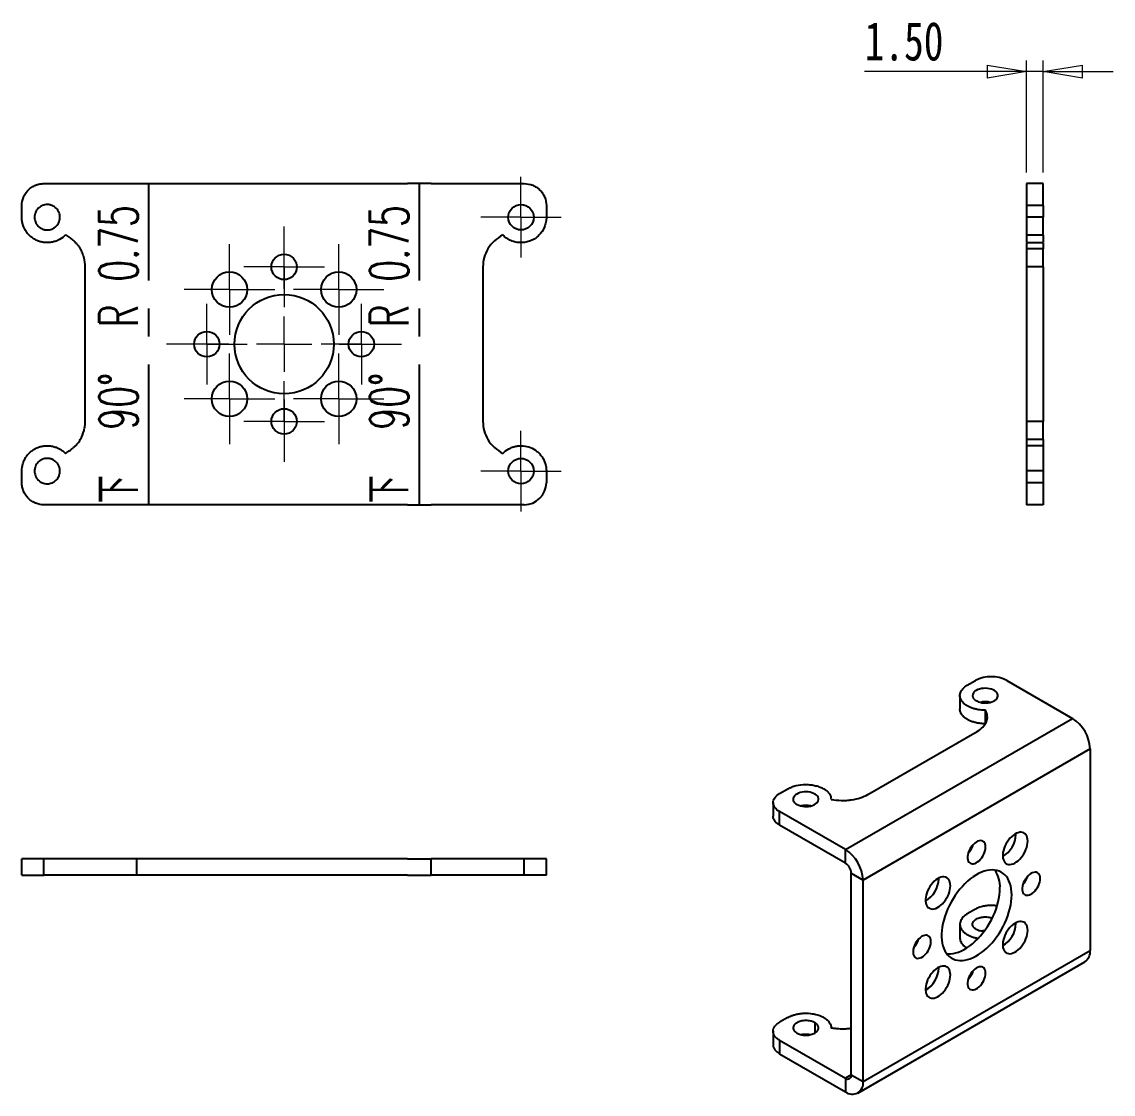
# Model space of a CAD drawing. Header units: millimetres. Extents: x 46.5 to 145.4, y 102.3 to 199.5.
import ezdxf

# ---------------------------------------------------------------- set-up
doc = ezdxf.new("R2010")
doc.units = ezdxf.units.MM
doc.linetypes.add('CENTERX2', pattern=[20.32, 12.7, -2.54, 2.54, -2.54])
doc.styles.add('SLDTEXTSTYLE0', font='TXT', dxfattribs={"width": 0.660714, "bigfont": 'bigfont'})
doc.styles.add('SLDTEXTSTYLE1', font='TXT', dxfattribs={"width": 0.75})
doc.dimstyles.new('SLDDIMSTYLE0', dxfattribs={"dimtxt": 3.5, "dimasz": 3.556, "dimexe": 0, "dimexo": 0.0625, "dimgap": 0.875, "dimtad": 1, "dimrnd": 1e-09, "dimzin": 4, "dimdsep": 46, "dimtxsty": 'SLDTEXTSTYLE1', "dimblk1": 'CLOSED', "dimblk2": 'CLOSED', "dimsah": 1, "dimcen": 0.09, "dimadec": 0, "dimazin": 1, "dimtfac": 1, "dimtmove": 0, "dimatfit": 0, "dimldrblk": 'CLOSED', "dimfxl": 0, "dimfrac": 2, "dimtolj": 1, "dimtzin": 12, "dimarcsym": 0})

# ---------------------------------------------------------------- blocks, each defined once
blk = doc.blocks.new('SW_CENTERMARKSYMBOL_0')
at = {"color": 0, "linetype": 'Continuous', "lineweight": 18}
for p, q in [((0, 5), (0, 7)), ((0, 0), (0, 2.5)), ((-5, 0), (-7, 0)), ((0, 0), (-2.5, 0)), ((0, 0), (0, -2.5)), ((0, 0), (2.5, 0)), ((5, 0), (7, 0)), ((0, -5), (0, -7))]:
    blk.add_line(p, q, dxfattribs=at)
blk = doc.blocks.new('SW_CENTERMARKSYMBOL_1')
at = {"color": 0, "linetype": 'Continuous', "lineweight": 18}
for p, q in [((0, 2.5), (0, 3.65)), ((0, 0), (0, 2.5)), ((-2.5, 0), (-3.65, 0)), ((0, 0), (-2.5, 0)), ((0, 0), (0, -2.5)), ((0, 0), (2.5, 0)), ((2.5, 0), (3.65, 0)), ((0, -2.5), (0, -3.65))]:
    blk.add_line(p, q, dxfattribs=at)
blk = doc.blocks.new('SW_CENTERMARKSYMBOL_2')
at = {"color": 0, "linetype": 'Continuous', "lineweight": 18}
for p, q in [((0, 2.5), (0, 3.65)), ((0, 0), (0, 2.5)), ((-2.5, 0), (-3.65, 0)), ((0, 0), (-2.5, 0)), ((0, 0), (0, -2.5)), ((0, 0), (2.5, 0)), ((2.5, 0), (3.65, 0)), ((0, -2.5), (0, -3.65))]:
    blk.add_line(p, q, dxfattribs=at)
blk = doc.blocks.new('SW_CENTERMARKSYMBOL_3')
at = {"color": 0, "linetype": 'Continuous', "lineweight": 18}
for p, q in [((0, 2.5), (0, 3.65)), ((0, 0), (0, 2.5)), ((-2.5, 0), (-3.65, 0)), ((0, 0), (-2.5, 0)), ((0, 0), (0, -2.5)), ((0, 0), (2.5, 0)), ((2.5, 0), (3.65, 0)), ((0, -2.5), (0, -3.65))]:
    blk.add_line(p, q, dxfattribs=at)
blk = doc.blocks.new('SW_CENTERMARKSYMBOL_4')
at = {"color": 0, "linetype": 'Continuous', "lineweight": 18}
for p, q in [((0, 2.5), (0, 3.65)), ((0, 0), (0, 2.5)), ((-2.5, 0), (-3.65, 0)), ((0, 0), (-2.5, 0)), ((0, 0), (0, -2.5)), ((0, 0), (2.5, 0)), ((2.5, 0), (3.65, 0)), ((0, -2.5), (0, -3.65))]:
    blk.add_line(p, q, dxfattribs=at)
blk = doc.blocks.new('SW_CENTERMARKSYMBOL_5')
at = {"color": 0, "linetype": 'Continuous', "lineweight": 18}
for p, q in [((0, 2.5), (0, 4.1)), ((0, 0), (0, 2.5)), ((-2.5, 0), (-4.1, 0)), ((0, 0), (-2.5, 0)), ((0, 0), (0, -2.5)), ((0, 0), (2.5, 0)), ((2.5, 0), (4.1, 0)), ((0, -2.5), (0, -4.1))]:
    blk.add_line(p, q, dxfattribs=at)
blk = doc.blocks.new('SW_CENTERMARKSYMBOL_6')
at = {"color": 0, "linetype": 'Continuous', "lineweight": 18}
for p, q in [((0, 2.5), (0, 4.1)), ((0, 0), (0, 2.5)), ((-2.5, 0), (-4.1, 0)), ((0, 0), (-2.5, 0)), ((0, 0), (0, -2.5)), ((0, 0), (2.5, 0)), ((2.5, 0), (4.1, 0)), ((0, -2.5), (0, -4.1))]:
    blk.add_line(p, q, dxfattribs=at)
blk = doc.blocks.new('SW_CENTERMARKSYMBOL_7')
at = {"color": 0, "linetype": 'Continuous', "lineweight": 18}
for p, q in [((0, 2.5), (0, 4.1)), ((0, 0), (0, 2.5)), ((-2.5, 0), (-4.1, 0)), ((0, 0), (-2.5, 0)), ((0, 0), (0, -2.5)), ((0, 0), (2.5, 0)), ((2.5, 0), (4.1, 0)), ((0, -2.5), (0, -4.1))]:
    blk.add_line(p, q, dxfattribs=at)
blk = doc.blocks.new('SW_CENTERMARKSYMBOL_8')
at = {"color": 0, "linetype": 'Continuous', "lineweight": 18}
for p, q in [((0, 2.5), (0, 4.1)), ((0, 0), (0, 2.5)), ((-2.5, 0), (-4.1, 0)), ((0, 0), (-2.5, 0)), ((0, 0), (0, -2.5)), ((0, 0), (2.5, 0)), ((2.5, 0), (4.1, 0)), ((0, -2.5), (0, -4.1))]:
    blk.add_line(p, q, dxfattribs=at)
blk = doc.blocks.new('SW_CENTERMARKSYMBOL_9')
at = {"color": 0, "linetype": 'Continuous', "lineweight": 18}
for p, q in [((0, 2.5), (0, 3.65)), ((0, 0), (0, 2.5)), ((-2.5, 0), (-3.65, 0)), ((0, 0), (-2.5, 0)), ((0, 0), (0, -2.5)), ((0, 0), (2.5, 0)), ((2.5, 0), (3.65, 0)), ((0, -2.5), (0, -3.65))]:
    blk.add_line(p, q, dxfattribs=at)
blk = doc.blocks.new('SW_CENTERMARKSYMBOL_10')
at = {"color": 0, "linetype": 'Continuous', "lineweight": 18}
for p, q in [((0, 2.5), (0, 3.65)), ((0, 0), (0, 2.5)), ((-2.5, 0), (-3.65, 0)), ((0, 0), (-2.5, 0)), ((0, 0), (0, -2.5)), ((0, 0), (2.5, 0)), ((2.5, 0), (3.65, 0)), ((0, -2.5), (0, -3.65))]:
    blk.add_line(p, q, dxfattribs=at)
blk = doc.blocks.new('_Closed')
at = {"color": 0, "linetype": 'ByBlock', "lineweight": -2}
for p, q in [((-1, 0.166667), (0, 0)), ((-1, 0.166667), (-1, -0.166667)), ((0, 0), (-1, -0.166667)), ((0, 0), (-1, 0))]:
    blk.add_line(p, q, dxfattribs=at)
blk = doc.blocks.new('_D')
at = {"color": 7, "linetype": 'Continuous', "lineweight": 18}
for p, q in [((137.533, 185.802), (137.533, 195.948)), ((139.033, 185.802), (139.033, 195.948)), ((137.533, 194.948), (122.861, 194.948)), ((139.033, 194.948), (137.533, 194.948)), ((139.033, 194.948), (145.383, 194.948))]:
    blk.add_line(p, q, dxfattribs=at)
at = {"color": 7, "linetype": 'Continuous', "lineweight": 18, "xscale": 3.556, "yscale": 3.556}
blk.add_blockref('_Closed', (137.533, 194.948, 18.678), dxfattribs=at)
at = {"color": 7, "linetype": 'Continuous', "lineweight": 18, "xscale": 3.556, "yscale": 3.556, "rotation": 180.0000000000009}
blk.add_blockref('_Closed', (139.033, 194.948, 18.678), dxfattribs=at)
at = {"color": 7, "linetype": 'Continuous', "lineweight": 18, "insert": (122.861, 199.46), "char_height": 3.5, "attachment_point": 1, "style": 'SLDTEXTSTYLE1'}
blk.add_mtext('1.50', dxfattribs=at)

msp = doc.modelspace()

# ---------------------------------------------------------------- linework, layer by layer
at = {"color": 7, "linetype": 'Continuous', "lineweight": 25}
for p, q in [((48.484, 184.802), (56.919, 184.802)), ((56.919, 184.802), (81.439, 184.802)), ((83.583, 184.802), (81.439, 184.802)), ((83.583, 184.802), (92.019, 184.802)), ((139.033, 184.802), (137.533, 184.802)), ((46.484, 181.749), (46.484, 182.802)), ((94.019, 182.802), (94.019, 181.749)), ((139.033, 182.802), (137.533, 182.802)), ((137.533, 182.802), (137.533, 181.749)), ((139.033, 182.802), (139.033, 181.749)), ((139.033, 181.749), (137.533, 181.749)), ((139.033, 180.123), (137.533, 180.123)), ((137.533, 179.449), (139.033, 179.449)), ((139.033, 178.889), (137.533, 178.889)), ((52.234, 163.249), (52.234, 177.249)), ((88.269, 177.249), (88.269, 163.249)), ((139.033, 177.249), (137.533, 177.249)), ((137.533, 177.249), (137.533, 163.249)), ((139.033, 177.249), (139.033, 163.249)), ((139.033, 163.249), (137.533, 163.249)), ((139.033, 161.609), (137.533, 161.609)), ((139.033, 161.049), (137.533, 161.049)), ((46.484, 157.696), (46.484, 158.757)), ((94.019, 158.757), (94.019, 157.696)), ((139.033, 158.757), (137.533, 158.757)), ((137.533, 158.757), (137.533, 157.696)), ((139.033, 158.757), (139.033, 157.696)), ((139.033, 157.696), (137.533, 157.696)), ((56.919, 155.696), (48.484, 155.696)), ((81.439, 155.696), (56.919, 155.696)), ((81.439, 155.696), (83.583, 155.696)), ((92.019, 155.696), (83.583, 155.696)), ((139.033, 155.696), (137.533, 155.696)), ((139.033, 155.696), (137.533, 155.696)), ((137.533, 155.696), (137.533, 155.696)), ((137.533, 155.696), (137.533, 155.696)), ((137.533, 155.696), (137.533, 155.696)), ((139.033, 155.696), (139.033, 155.696)), ((139.033, 155.696), (139.033, 155.696)), ((132.161, 139.339), (132.911, 139.772)), ((135.739, 139.772), (141.704, 136.328)), ((131.493, 138.403), (131.493, 137.178)), ((133.826, 135.9), (133.826, 137.075)), ((121.123, 124.447), (141.704, 136.328)), ((123.151, 129.443), (133.051, 135.158)), ((143.295, 133.573), (122.714, 121.691)), ((143.295, 133.573), (143.295, 115.302)), ((115.158, 129.523), (115.903, 129.953)), ((114.573, 128.707), (114.573, 127.482)), ((119.826, 129.015), (119.829, 128.995)), ((121.123, 124.447), (115.158, 127.891)), ((115.158, 126.666), (115.158, 127.891)), ((121.123, 123.222), (115.158, 126.666)), ((136.575, 125.824), (136.573, 125.902)), ((121.123, 123.222), (121.123, 124.447)), ((46.484, 122.117), (46.484, 123.617)), ((46.484, 122.117), (46.484, 123.617)), ((46.484, 123.617), (46.484, 123.617)), ((48.484, 122.117), (48.484, 123.617)), ((56.919, 123.617), (48.484, 123.617)), ((56.919, 122.117), (56.919, 123.617)), ((81.439, 123.617), (56.919, 123.617)), ((81.439, 123.617), (83.583, 123.617)), ((83.583, 122.117), (83.583, 123.617)), ((92.019, 123.617), (83.583, 123.617)), ((92.019, 122.117), (92.019, 123.617)), ((94.019, 123.617), (92.019, 123.617)), ((94.019, 122.117), (94.019, 123.617)), ((56.919, 122.117), (48.484, 122.117)), ((81.439, 122.117), (56.919, 122.117)), ((81.439, 122.117), (83.583, 122.117)), ((92.019, 122.117), (83.583, 122.117)), ((121.654, 122.304), (122.714, 121.691)), ((121.654, 104.033), (121.654, 122.304)), ((122.714, 103.42), (122.714, 121.691)), ((129.575, 121.783), (129.573, 121.861)), ((132.911, 119.051), (132.161, 118.618)), ((136.575, 117.741), (136.573, 117.819)), ((131.493, 117.682), (131.493, 116.457)), ((122.714, 103.42), (143.295, 115.302)), ((122.248, 102.39), (142.829, 114.271)), ((129.575, 113.7), (129.573, 113.778)), ((128.714, 111.934), (128.374, 111.737)), ((115.903, 109.232), (115.159, 108.803)), ((114.573, 107.987), (114.573, 106.762)), ((118.343, 108.763), (118.343, 107.824)), ((119.829, 108.274), (119.829, 108.294)), ((115.159, 107.17), (121.123, 103.726)), ((115.159, 107.17), (115.159, 105.945)), ((115.159, 105.945), (121.123, 102.502)), ((121.654, 104.033), (121.123, 103.726)), ((121.654, 104.033), (122.714, 103.42)), ((121.123, 103.726), (121.123, 102.502))]:
    msp.add_line(p, q, dxfattribs=at)
at = {"color": 7, "linetype": 'CENTERX2'}
for p, q in [((57.991, 155.696), (57.991, 184.802)), ((82.511, 155.696), (82.511, 184.802))]:
    msp.add_line(p, q, dxfattribs=at)
at = {"color": 7, "linetype": 'Continuous', "lineweight": 25, "flags": 128}
for points in [[(137.533, 157.696), (137.533, 157.411), (137.533, 157.132), (137.533, 156.865), (137.533, 156.615), (137.533, 156.386), (137.533, 156.184), (137.533, 156.013), (137.533, 155.877), (137.533, 155.777), (137.533, 155.716), (137.533, 155.696)], [(139.033, 157.696), (139.033, 157.411), (139.033, 157.132), (139.033, 156.865), (139.033, 156.615), (139.033, 156.386), (139.033, 156.184), (139.033, 156.013), (139.033, 155.877), (139.033, 155.777), (139.033, 155.716), (139.033, 155.696)], [(132.98, 138.872), (132.86, 138.791), (132.764, 138.7), (132.695, 138.6), (132.654, 138.496), (132.643, 138.39), (132.662, 138.283), (132.71, 138.18), (132.786, 138.083), (132.888, 137.993), (133.013, 137.915), (133.159, 137.849), (133.321, 137.798), (133.495, 137.762), (133.677, 137.742), (133.862, 137.74), (134.046, 137.755), (134.222, 137.787), (134.388, 137.835), (134.538, 137.897), (134.669, 137.973), (134.777, 138.059), (134.86, 138.155), (134.915, 138.257), (134.941, 138.363), (134.937, 138.47), (134.904, 138.575), (134.842, 138.675), (134.752, 138.769), (134.638, 138.853), (134.502, 138.926), (134.348, 138.984), (134.179, 139.028), (134, 139.056), (133.816, 139.067), (133.631, 139.06), (133.451, 139.037), (133.279, 138.997), (133.121, 138.942), (132.98, 138.872)], [(116.716, 129.484), (116.596, 129.402), (116.501, 129.311), (116.432, 129.212), (116.391, 129.108), (116.38, 129.001), (116.398, 128.895), (116.446, 128.791), (116.522, 128.694), (116.624, 128.605), (116.75, 128.526), (116.895, 128.46), (117.057, 128.409), (117.232, 128.373), (117.414, 128.354), (117.599, 128.352), (117.782, 128.367), (117.959, 128.398), (118.124, 128.446), (118.275, 128.509), (118.405, 128.584), (118.514, 128.671), (118.596, 128.766), (118.651, 128.868), (118.677, 128.974), (118.674, 129.081), (118.64, 129.186), (118.578, 129.287), (118.489, 129.38), (118.375, 129.464), (118.239, 129.537), (118.084, 129.596), (117.916, 129.64), (117.737, 129.667), (117.553, 129.678), (117.368, 129.672), (117.187, 129.648), (117.016, 129.608), (116.857, 129.553), (116.716, 129.484)], [(137.636, 125.212), (137.626, 125.38), (137.596, 125.534), (137.546, 125.67), (137.478, 125.786), (137.393, 125.881), (137.291, 125.952), (137.176, 125.998), (137.048, 126.018), (136.911, 126.013), (136.767, 125.981), (136.618, 125.924), (136.467, 125.843), (136.317, 125.738), (136.17, 125.613), (136.029, 125.469), (135.896, 125.308), (135.774, 125.135), (135.666, 124.951), (135.572, 124.76), (135.495, 124.565), (135.436, 124.37), (135.396, 124.179), (135.376, 123.994), (135.376, 123.82), (135.396, 123.658), (135.436, 123.513), (135.495, 123.386), (135.572, 123.281), (135.666, 123.198), (135.774, 123.139), (135.896, 123.106), (136.029, 123.099), (136.17, 123.117), (136.317, 123.162), (136.467, 123.231), (136.618, 123.324), (136.767, 123.439), (136.911, 123.574), (137.048, 123.727), (137.176, 123.894), (137.291, 124.074), (137.393, 124.262), (137.478, 124.455), (137.546, 124.65), (137.596, 124.843), (137.626, 125.032), (137.636, 125.212)], [(133.818, 124.682), (133.807, 124.826), (133.776, 124.955), (133.725, 125.064), (133.655, 125.152), (133.568, 125.215), (133.467, 125.252), (133.353, 125.262), (133.231, 125.245), (133.103, 125.201), (132.972, 125.132), (132.842, 125.038), (132.716, 124.924), (132.598, 124.791), (132.49, 124.643), (132.396, 124.484), (132.317, 124.317), (132.257, 124.148), (132.215, 123.981), (132.194, 123.82), (132.194, 123.669), (132.215, 123.532), (132.257, 123.412), (132.317, 123.314), (132.396, 123.238), (132.49, 123.188), (132.598, 123.164), (132.716, 123.168), (132.842, 123.198), (132.972, 123.255), (133.103, 123.337), (133.231, 123.441), (133.353, 123.565), (133.467, 123.706), (133.568, 123.86), (133.655, 124.023), (133.725, 124.192), (133.776, 124.36), (133.807, 124.525), (133.818, 124.682)], [(94.019, 122.117), (93.999, 122.117), (93.938, 122.117), (93.838, 122.117), (93.702, 122.117), (93.531, 122.117), (93.329, 122.117), (93.1, 122.117), (92.85, 122.117), (92.583, 122.117), (92.304, 122.117), (92.019, 122.117)], [(130.636, 121.171), (130.626, 121.339), (130.596, 121.493), (130.546, 121.629), (130.478, 121.745), (130.393, 121.84), (130.291, 121.911), (130.176, 121.957), (130.048, 121.977), (129.911, 121.972), (129.767, 121.94), (129.618, 121.883), (129.467, 121.802), (129.317, 121.697), (129.17, 121.572), (129.029, 121.428), (128.896, 121.267), (128.774, 121.094), (128.666, 120.91), (128.572, 120.719), (128.495, 120.524), (128.436, 120.329), (128.396, 120.138), (128.376, 119.953), (128.376, 119.779), (128.396, 119.617), (128.436, 119.472), (128.495, 119.345), (128.572, 119.24), (128.666, 119.157), (128.774, 119.098), (128.896, 119.065), (129.029, 119.058), (129.17, 119.076), (129.317, 119.121), (129.467, 119.19), (129.618, 119.283), (129.767, 119.398), (129.911, 119.533), (130.048, 119.686), (130.176, 119.853), (130.291, 120.033), (130.393, 120.221), (130.478, 120.414), (130.546, 120.609), (130.596, 120.802), (130.626, 120.991), (130.636, 121.171)], [(136.187, 120.333), (136.177, 120.62), (136.147, 120.892), (136.097, 121.15), (136.027, 121.391), (135.938, 121.613), (135.831, 121.816), (135.706, 121.998), (135.564, 122.157), (135.406, 122.294), (135.232, 122.406), (135.045, 122.494), (134.844, 122.557), (134.632, 122.593), (134.41, 122.604), (134.178, 122.589), (133.94, 122.548), (133.695, 122.482), (133.446, 122.39), (133.194, 122.274), (132.942, 122.134), (132.689, 121.97), (132.438, 121.785), (132.191, 121.579), (131.95, 121.354), (131.714, 121.11), (131.487, 120.85), (131.27, 120.575), (131.064, 120.287), (130.869, 119.988), (130.689, 119.679), (130.523, 119.363), (130.372, 119.041), (130.239, 118.716), (130.122, 118.389), (130.024, 118.063), (129.945, 117.74), (129.885, 117.422), (129.845, 117.11), (129.825, 116.807), (129.825, 116.515), (129.845, 116.235), (129.885, 115.97), (129.945, 115.721), (130.024, 115.489), (130.122, 115.276), (130.239, 115.084), (130.372, 114.913), (130.523, 114.764), (130.689, 114.64), (130.869, 114.54), (131.064, 114.464), (131.27, 114.415), (131.487, 114.391), (131.714, 114.393), (131.95, 114.421), (132.191, 114.475), (132.438, 114.554), (132.689, 114.658), (132.942, 114.786), (133.194, 114.938), (133.446, 115.112), (133.695, 115.308), (133.94, 115.524), (134.178, 115.759), (134.41, 116.011), (134.632, 116.278), (134.844, 116.56), (135.045, 116.854), (135.232, 117.158), (135.406, 117.471), (135.564, 117.791), (135.706, 118.114), (135.831, 118.441), (135.938, 118.767), (136.027, 119.092), (136.097, 119.413), (136.147, 119.728), (136.177, 120.036), (136.187, 120.333)], [(138.768, 121.823), (138.757, 121.968), (138.726, 122.097), (138.675, 122.206), (138.605, 122.293), (138.518, 122.356), (138.416, 122.393), (138.303, 122.404), (138.181, 122.386), (138.053, 122.343), (137.922, 122.273), (137.792, 122.18), (137.666, 122.065), (137.548, 121.932), (137.44, 121.784), (137.346, 121.625), (137.267, 121.459), (137.206, 121.29), (137.165, 121.123), (137.144, 120.962), (137.144, 120.81), (137.165, 120.673), (137.206, 120.554), (137.267, 120.455), (137.346, 120.38), (137.44, 120.33), (137.548, 120.306), (137.666, 120.309), (137.792, 120.34), (137.922, 120.397), (138.053, 120.478), (138.181, 120.583), (138.303, 120.707), (138.416, 120.848), (138.518, 121.002), (138.605, 121.165), (138.675, 121.333), (138.726, 121.502), (138.757, 121.667), (138.768, 121.823)], [(130.288, 115.015), (130.427, 115.003), (130.654, 115.005), (130.889, 115.033), (131.131, 115.087), (131.378, 115.166), (131.628, 115.27), (131.881, 115.399), (132.134, 115.55), (132.386, 115.725), (132.635, 115.92), (132.879, 116.136), (133.118, 116.371), (133.349, 116.623), (133.571, 116.891), (133.784, 117.172), (133.984, 117.466), (134.172, 117.771), (134.345, 118.084), (134.503, 118.403), (134.646, 118.727), (134.771, 119.053), (134.878, 119.379), (134.966, 119.704), (135.036, 120.025), (135.086, 120.34), (135.116, 120.648), (135.126, 120.946)], [(137.636, 117.128), (137.626, 117.297), (137.596, 117.45), (137.546, 117.587), (137.478, 117.703), (137.393, 117.798), (137.291, 117.868), (137.176, 117.915), (137.048, 117.935), (136.911, 117.929), (136.767, 117.898), (136.618, 117.841), (136.467, 117.759), (136.317, 117.655), (136.17, 117.53), (136.029, 117.385), (135.896, 117.225), (135.774, 117.051), (135.666, 116.867), (135.572, 116.676), (135.495, 116.482), (135.436, 116.287), (135.396, 116.096), (135.376, 115.911), (135.376, 115.736), (135.396, 115.575), (135.436, 115.43), (135.495, 115.303), (135.572, 115.197), (135.666, 115.115), (135.774, 115.056), (135.896, 115.023), (136.029, 115.015), (136.17, 115.034), (136.317, 115.078), (136.467, 115.148), (136.618, 115.241), (136.767, 115.356), (136.911, 115.491), (137.048, 115.643), (137.176, 115.811), (137.291, 115.99), (137.393, 116.178), (137.478, 116.371), (137.546, 116.567), (137.596, 116.76), (137.626, 116.948), (137.636, 117.128)], [(128.868, 116.108), (128.858, 116.253), (128.826, 116.382), (128.775, 116.491), (128.705, 116.578), (128.618, 116.641), (128.517, 116.679), (128.404, 116.689), (128.281, 116.672), (128.153, 116.628), (128.022, 116.558), (127.892, 116.465), (127.767, 116.351), (127.648, 116.218), (127.541, 116.07), (127.446, 115.91), (127.368, 115.744), (127.307, 115.575), (127.265, 115.408), (127.244, 115.247), (127.244, 115.096), (127.265, 114.959), (127.307, 114.839), (127.368, 114.74), (127.446, 114.665), (127.541, 114.615), (127.648, 114.591), (127.767, 114.595), (127.892, 114.625), (128.022, 114.682), (128.153, 114.763), (128.281, 114.868), (128.404, 114.992), (128.517, 115.133), (128.618, 115.287), (128.705, 115.45), (128.775, 115.618), (128.826, 115.787), (128.858, 115.952), (128.868, 116.108)], [(130.636, 113.087), (130.626, 113.256), (130.596, 113.409), (130.546, 113.546), (130.478, 113.662), (130.393, 113.757), (130.291, 113.827), (130.176, 113.874), (130.048, 113.894), (129.911, 113.888), (129.767, 113.857), (129.618, 113.8), (129.467, 113.718), (129.317, 113.614), (129.17, 113.489), (129.029, 113.344), (128.896, 113.184), (128.774, 113.01), (128.666, 112.826), (128.572, 112.635), (128.495, 112.441), (128.436, 112.246), (128.396, 112.054), (128.376, 111.87), (128.376, 111.695), (128.396, 111.534), (128.436, 111.389), (128.495, 111.262), (128.572, 111.156), (128.666, 111.074), (128.774, 111.015), (128.896, 110.982), (129.029, 110.974), (129.17, 110.993), (129.317, 111.037), (129.467, 111.107), (129.618, 111.2), (129.767, 111.315), (129.911, 111.45), (130.048, 111.602), (130.176, 111.77), (130.291, 111.949), (130.393, 112.137), (130.478, 112.33), (130.546, 112.526), (130.596, 112.719), (130.626, 112.907), (130.636, 113.087)], [(133.818, 113.25), (133.807, 113.395), (133.776, 113.523), (133.725, 113.633), (133.655, 113.72), (133.568, 113.783), (133.467, 113.82), (133.353, 113.83), (133.231, 113.813), (133.103, 113.769), (132.972, 113.7), (132.842, 113.607), (132.716, 113.492), (132.598, 113.359), (132.49, 113.211), (132.396, 113.052), (132.317, 112.886), (132.257, 112.717), (132.215, 112.55), (132.194, 112.388), (132.194, 112.237), (132.215, 112.1), (132.257, 111.981), (132.317, 111.882), (132.396, 111.807), (132.49, 111.756), (132.598, 111.733), (132.716, 111.736), (132.842, 111.767), (132.972, 111.824), (133.103, 111.905), (133.231, 112.009), (133.353, 112.134), (133.467, 112.275), (133.568, 112.429), (133.655, 112.592), (133.725, 112.76), (133.776, 112.929), (133.807, 113.093), (133.818, 113.25)]]:
    msp.add_lwpolyline(points, dxfattribs=at)
at = {"color": 7, "linetype": 'Continuous', "lineweight": 25}
for centre, radius in [((91.719, 181.749), 1.15), ((70.251, 177.249), 1.15), ((65.302, 175.199), 1.6), ((75.201, 175.199), 1.6), ((70.251, 170.249), 4.5), ((63.251, 170.249), 1.15), ((77.251, 170.249), 1.15), ((65.302, 165.299), 1.6), ((75.201, 165.299), 1.6), ((70.251, 163.249), 1.15), ((91.719, 158.749), 1.15)]:
    msp.add_circle(centre, radius, dxfattribs=at)
for centre, radius, start, end in [((92.019, 157.696), 2, 270.00002, 0.00001), ((134.325, 137.052), 3.065, 62.5245, 117.47561), ((133.793, 135.924), 1.918, 76.61728, 103.38276), ((139.851, 133.421), 3.448, 2.52003, 57.48005), ((117.529, 126.536), 1.918, 76.61728, 103.38276), ((134.159, 125.917), 2.418, 300.19876, 357.79322), ((130.859, 125.451), 1.918, 316.59774, 343.40764), ((119.27, 121.54), 3.448, 2.52015, 57.47985), ((120.502, 122.251), 1.153, 2.60518, 57.39448), ((127.159, 121.876), 2.418, 300.19876, 357.79322), ((132.484, 121.086), 2.646, 356.95591, 34.63781), ((135.809, 122.593), 1.918, 316.59774, 343.40764), ((134.159, 117.834), 2.418, 300.19876, 357.79322), ((125.909, 116.878), 1.918, 316.59774, 343.40764), ((142.149, 115.2), 1.151, 306.24035, 5.07183), ((127.159, 113.793), 2.418, 300.19876, 357.79322), ((130.859, 114.02), 1.918, 316.59774, 343.40764), ((121.33, 103.98), 0.328, 230.79667, 9.21412), ((121.741, 103.269), 0.985, 231.14722, 8.86363)]:
    msp.add_arc(centre, radius, start, end, dxfattribs=at)
for points, knots in [([(46.484, 182.802), (46.484, 183.057), (46.53, 183.302), (46.63, 183.553), (46.637, 183.57), (46.651, 183.602), (46.657, 183.618), (46.679, 183.664), (46.694, 183.695), (46.741, 183.786), (46.775, 183.844), (46.886, 184.014), (46.972, 184.119), (47.167, 184.313), (47.273, 184.4), (47.499, 184.548), (47.619, 184.611), (47.763, 184.668), (47.777, 184.673), (47.807, 184.684), (47.822, 184.689), (47.867, 184.705), (47.897, 184.714), (47.987, 184.74), (48.048, 184.755), (48.232, 184.79), (48.357, 184.802), (48.484, 184.802)], [0, 0, 0, 0, 0.25, 0.25, 0.265625, 0.265625, 0.28125, 0.28125, 0.3125, 0.3125, 0.375, 0.375, 0.5, 0.5, 0.625, 0.625, 0.75, 0.75, 0.765625, 0.765625, 0.78125, 0.78125, 0.8125, 0.8125, 0.875, 0.875, 1, 1, 1, 1]), ([(92.019, 184.802), (92.283, 184.802), (92.538, 184.751), (92.904, 184.6), (93.019, 184.539), (93.236, 184.395), (93.339, 184.31), (93.524, 184.125), (93.607, 184.025), (93.753, 183.807), (93.816, 183.69), (93.966, 183.328), (94.019, 183.067), (94.019, 182.802)], [0, 0, 0, 0, 0.000777878, 0.000777878, 0.001166817, 0.001166817, 0.001555756, 0.001555756, 0.001944695, 0.001944695, 0.002333634, 0.002333634, 0.003111512, 0.003111512, 0.003111512, 0.003111512]), ([(137.533, 184.802), (137.533, 184.802), (137.533, 184.751), (137.533, 184.6), (137.533, 184.539), (137.533, 184.395), (137.533, 184.31), (137.533, 184.125), (137.533, 184.025), (137.533, 183.807), (137.533, 183.69), (137.533, 183.328), (137.533, 183.067), (137.533, 182.802)], [0, 0, 0, 0, 0.000777878, 0.000777878, 0.001166817, 0.001166817, 0.001555756, 0.001555756, 0.001944695, 0.001944695, 0.002333634, 0.002333634, 0.003111512, 0.003111512, 0.003111512, 0.003111512]), ([(139.033, 182.802), (139.033, 182.846), (139.033, 182.934), (139.033, 183.064), (139.033, 183.193), (139.033, 183.321), (139.033, 183.446), (139.033, 183.651), (139.033, 183.922), (139.033, 184.226), (139.033, 184.478), (139.033, 184.642), (139.033, 184.74), (139.033, 184.792), (139.033, 184.799), (139.033, 184.802)], [0, 0, 0, 0, 0.0420661, 0.0837943, 0.1253652, 0.1669617, 0.2087663, 0.2509586, 0.375711, 0.5008179, 0.6257957, 0.7507336, 0.8341266, 0.9167375, 1, 1, 1, 1]), ([(48.784, 182.899), (48.637, 182.899), (48.496, 182.872), (48.352, 182.815), (48.342, 182.811), (48.324, 182.803), (48.314, 182.799), (48.288, 182.787), (48.27, 182.778), (48.218, 182.751), (48.184, 182.731), (48.086, 182.667), (48.026, 182.618), (47.915, 182.506), (47.865, 182.445), (47.779, 182.315), (47.743, 182.246), (47.707, 182.154), (47.701, 182.138), (47.689, 182.103), (47.684, 182.086), (47.669, 182.034), (47.66, 181.999), (47.64, 181.893), (47.634, 181.822), (47.634, 181.676), (47.641, 181.603), (47.667, 181.462), (47.688, 181.393), (47.718, 181.317), (47.722, 181.307), (47.73, 181.289), (47.734, 181.28), (47.746, 181.253), (47.755, 181.235), (47.782, 181.183), (47.801, 181.149), (47.865, 181.052), (47.915, 180.991), (48.026, 180.88), (48.088, 180.83), (48.218, 180.744), (48.287, 180.709), (48.379, 180.672), (48.395, 180.667), (48.429, 180.655), (48.446, 180.649), (48.498, 180.634), (48.533, 180.626), (48.639, 180.606), (48.711, 180.599), (48.784, 180.599)], [0, 0, 0, 0, 0.125, 0.125, 0.132812, 0.132812, 0.140625, 0.140625, 0.15625, 0.15625, 0.1875, 0.1875, 0.25, 0.25, 0.3125, 0.3125, 0.375, 0.375, 0.390625, 0.390625, 0.40625, 0.40625, 0.4375, 0.4375, 0.5, 0.5, 0.5625, 0.5625, 0.625, 0.625, 0.632812, 0.632812, 0.640625, 0.640625, 0.65625, 0.65625, 0.6875, 0.6875, 0.75, 0.75, 0.8125, 0.8125, 0.875, 0.875, 0.890625, 0.890625, 0.90625, 0.90625, 0.9375, 0.9375, 1, 1, 1, 1]), ([(48.784, 180.599), (48.93, 180.599), (49.072, 180.626), (49.215, 180.683), (49.225, 180.687), (49.244, 180.695), (49.253, 180.699), (49.28, 180.711), (49.297, 180.72), (49.35, 180.747), (49.383, 180.767), (49.481, 180.831), (49.541, 180.88), (49.652, 180.992), (49.703, 181.053), (49.788, 181.183), (49.824, 181.252), (49.86, 181.344), (49.866, 181.36), (49.878, 181.394), (49.883, 181.412), (49.898, 181.464), (49.907, 181.499), (49.927, 181.605), (49.934, 181.676), (49.934, 181.822), (49.927, 181.895), (49.9, 182.036), (49.88, 182.105), (49.85, 182.181), (49.845, 182.191), (49.838, 182.209), (49.834, 182.218), (49.821, 182.245), (49.813, 182.263), (49.786, 182.315), (49.766, 182.349), (49.702, 182.446), (49.653, 182.506), (49.541, 182.618), (49.479, 182.668), (49.35, 182.753), (49.28, 182.789), (49.189, 182.825), (49.173, 182.831), (49.138, 182.843), (49.121, 182.848), (49.069, 182.864), (49.034, 182.872), (48.928, 182.892), (48.857, 182.899), (48.784, 182.899)], [0, 0, 0, 0, 0.125, 0.125, 0.132812, 0.132812, 0.140625, 0.140625, 0.15625, 0.15625, 0.1875, 0.1875, 0.25, 0.25, 0.3125, 0.3125, 0.375, 0.375, 0.390625, 0.390625, 0.40625, 0.40625, 0.4375, 0.4375, 0.5, 0.5, 0.5625, 0.5625, 0.625, 0.625, 0.632812, 0.632812, 0.640625, 0.640625, 0.65625, 0.65625, 0.6875, 0.6875, 0.75, 0.75, 0.8125, 0.8125, 0.875, 0.875, 0.890625, 0.890625, 0.90625, 0.90625, 0.9375, 0.9375, 1, 1, 1, 1]), ([(50.433, 180.146), (50.277, 179.986), (50.102, 179.851), (49.883, 179.728), (49.855, 179.714), (49.803, 179.687), (49.777, 179.674), (49.698, 179.638), (49.645, 179.615), (49.482, 179.554), (49.371, 179.522), (49.143, 179.474), (49.027, 179.459), (48.796, 179.446), (48.68, 179.448), (48.535, 179.462), (48.508, 179.465), (48.453, 179.473), (48.425, 179.477), (48.343, 179.491), (48.289, 179.502), (48.127, 179.542), (48.022, 179.576), (47.816, 179.66), (47.715, 179.709), (47.524, 179.821), (47.433, 179.884), (47.324, 179.971), (47.301, 179.991), (47.257, 180.029), (47.235, 180.048), (47.171, 180.108), (47.13, 180.149), (47.013, 180.277), (46.941, 180.367), (46.811, 180.561), (46.753, 180.663), (46.654, 180.872), (46.613, 180.98), (46.571, 181.12), (46.564, 181.146), (46.55, 181.2), (46.544, 181.227), (46.526, 181.308), (46.516, 181.363), (46.492, 181.527), (46.484, 181.637), (46.484, 181.749)], [0, 0, 0, 0, 0.125, 0.125, 0.140625, 0.140625, 0.15625, 0.15625, 0.1875, 0.1875, 0.25, 0.25, 0.3125, 0.3125, 0.375, 0.375, 0.390625, 0.390625, 0.40625, 0.40625, 0.4375, 0.4375, 0.5, 0.5, 0.5625, 0.5625, 0.625, 0.625, 0.640625, 0.640625, 0.65625, 0.65625, 0.6875, 0.6875, 0.75, 0.75, 0.8125, 0.8125, 0.875, 0.875, 0.890625, 0.890625, 0.90625, 0.90625, 0.9375, 0.9375, 1, 1, 1, 1]), ([(94.019, 181.749), (94.019, 181.597), (94.005, 181.448), (93.946, 181.154), (93.902, 181.008), (93.729, 180.591), (93.562, 180.339), (93.345, 180.123)], [0, 0, 0, 0, 0.000448902, 0.000448902, 0.000897804, 0.000897804, 0.001795607, 0.001795607, 0.001795607, 0.001795607]), ([(137.533, 181.749), (137.533, 181.597), (137.533, 181.448), (137.533, 181.154), (137.533, 181.008), (137.533, 180.591), (137.533, 180.339), (137.533, 180.123)], [0, 0, 0, 0, 0.000448902, 0.000448902, 0.000897804, 0.000897804, 0.001795607, 0.001795607, 0.001795607, 0.001795607]), ([(139.033, 180.123), (139.033, 180.159), (139.033, 180.231), (139.033, 180.348), (139.033, 180.47), (139.033, 180.598), (139.033, 180.731), (139.033, 180.914), (139.033, 181.152), (139.033, 181.448), (139.033, 181.648), (139.033, 181.749)], [0, 0, 0, 0, 0.083969, 0.167234, 0.250152, 0.333087, 0.416403, 0.500457, 0.667386, 0.832934, 1, 1, 1, 1]), ([(50.433, 180.146), (50.497, 180.108), (50.62, 180.034), (50.796, 179.916), (50.96, 179.797), (51.111, 179.675), (51.277, 179.528), (51.451, 179.348), (51.63, 179.128), (51.731, 178.969), (51.781, 178.889)], [0, 0, 0, 0, 0.118693, 0.232247, 0.340844, 0.444694, 0.544036, 0.696973, 0.848515, 1, 1, 1, 1]), ([(90.069, 180.146), (89.802, 179.989), (89.544, 179.812), (89.197, 179.501), (89.088, 179.389), (88.889, 179.15), (88.801, 179.023), (88.721, 178.889)], [0, 0, 0, 0, 0.000931099, 0.000931099, 0.001396648, 0.001396648, 0.001862198, 0.001862198, 0.001862198, 0.001862198]), ([(93.345, 180.123), (93.237, 180.014), (93.12, 179.918), (92.868, 179.75), (92.732, 179.678), (92.451, 179.563), (92.306, 179.52), (92.008, 179.462), (91.855, 179.448), (91.552, 179.45), (91.401, 179.465), (91.102, 179.527), (90.957, 179.574), (90.679, 179.692), (90.544, 179.765), (90.292, 179.938), (90.176, 180.036), (90.069, 180.146)], [0, 0, 0, 0, 0.000453221, 0.000453221, 0.000906441, 0.000906441, 0.001359662, 0.001359662, 0.001812883, 0.001812883, 0.002266103, 0.002266103, 0.002719324, 0.002719324, 0.003172545, 0.003172545, 0.003625765, 0.003625765, 0.003625765, 0.003625765]), ([(137.533, 180.123), (137.533, 180.037), (137.533, 179.866), (137.533, 179.671), (137.533, 179.533), (137.533, 179.456), (137.533, 179.456), (137.533, 179.456)], [0, 0, 0, 0, 0.211524, 0.423024, 0.637122, 0.851167, 1, 1, 1, 1]), ([(139.033, 180.123), (139.033, 180.021), (139.033, 179.818), (139.033, 179.609), (139.033, 179.472), (139.033, 179.458), (139.033, 179.45)], [0, 0, 0, 0, 0.252399, 0.504646, 0.756955, 1, 1, 1, 1]), ([(137.533, 179.417), (137.533, 179.394), (137.533, 179.242), (137.533, 179.05), (137.533, 178.889)], [0, 0, 0, 0, 0.15788, 1, 1, 1, 1]), ([(139.033, 179.412), (139.033, 179.403), (139.033, 179.323), (139.033, 179.15), (139.033, 178.977), (139.033, 178.889)], [0, 0, 0, 0, 0.060618, 0.524263, 1, 1, 1, 1]), ([(52.234, 177.249), (52.233, 177.528), (52.195, 177.806), (52.111, 178.118), (52.1, 178.155), (52.078, 178.226), (52.067, 178.261), (52.031, 178.366), (52.005, 178.434), (51.92, 178.636), (51.855, 178.765), (51.781, 178.889)], [0, 0, 0, 0, 0.5, 0.5, 0.5625, 0.5625, 0.625, 0.625, 0.75, 0.75, 1, 1, 1, 1]), ([(88.721, 178.889), (88.575, 178.642), (88.463, 178.375), (88.31, 177.823), (88.269, 177.536), (88.269, 177.249)], [0, 0, 0, 0, 0.000859887, 0.000859887, 0.001719774, 0.001719774, 0.001719774, 0.001719774]), ([(137.533, 178.889), (137.533, 178.642), (137.533, 178.375), (137.533, 177.823), (137.533, 177.536), (137.533, 177.249)], [0, 0, 0, 0, 0.000859887, 0.000859887, 0.001719774, 0.001719774, 0.001719774, 0.001719774]), ([(139.033, 177.249), (139.033, 177.306), (139.033, 177.419), (139.033, 177.59), (139.033, 177.76), (139.033, 177.93), (139.033, 178.136), (139.033, 178.375), (139.033, 178.64), (139.033, 178.806), (139.033, 178.889)], [0, 0, 0, 0, 0.098921, 0.198087, 0.29779, 0.398316, 0.499948, 0.668491, 0.834731, 1, 1, 1, 1]), ([(51.781, 161.609), (51.93, 161.861), (52.043, 162.13), (52.139, 162.486), (52.155, 162.553), (52.184, 162.693), (52.195, 162.762), (52.224, 162.971), (52.233, 163.11), (52.234, 163.249)], [0, 0, 0, 0, 0.5, 0.5, 0.625, 0.625, 0.75, 0.75, 1, 1, 1, 1]), ([(139.033, 161.609), (139.033, 161.659), (139.033, 161.758), (139.033, 161.913), (139.033, 162.071), (139.033, 162.233), (139.033, 162.436), (139.033, 162.679), (139.033, 162.964), (139.033, 163.154), (139.033, 163.249)], [0, 0, 0, 0, 0.099875, 0.199531, 0.299247, 0.399304, 0.49998, 0.668607, 0.834835, 1, 1, 1, 1]), ([(50.433, 160.351), (50.759, 160.544), (51.031, 160.743), (51.278, 160.974), (51.303, 160.999), (51.354, 161.05), (51.378, 161.076), (51.451, 161.155), (51.498, 161.208), (51.631, 161.373), (51.71, 161.488), (51.781, 161.609)], [0, 0, 0, 0, 0.5, 0.5, 0.5625, 0.5625, 0.625, 0.625, 0.75, 0.75, 1, 1, 1, 1]), ([(88.721, 161.609), (88.879, 161.341), (89.081, 161.1), (89.545, 160.685), (89.802, 160.509), (90.069, 160.351)], [0, 0, 0, 0, 0.000931469, 0.000931469, 0.001862939, 0.001862939, 0.001862939, 0.001862939]), ([(137.533, 161.609), (137.533, 161.467), (137.533, 161.278), (137.533, 161.124), (137.533, 161.085)], [0, 0, 0, 0, 0.748311, 1, 1, 1, 1]), ([(139.033, 161.609), (139.033, 161.478), (139.033, 161.288), (139.033, 161.131), (139.033, 161.081)], [0, 0, 0, 0, 0.686039, 1, 1, 1, 1]), ([(46.484, 158.757), (46.484, 158.981), (46.517, 159.199), (46.589, 159.439), (46.599, 159.468), (46.618, 159.524), (46.628, 159.551), (46.659, 159.632), (46.682, 159.685), (46.756, 159.842), (46.814, 159.942), (46.944, 160.135), (47.017, 160.227), (47.174, 160.396), (47.259, 160.475), (47.373, 160.565), (47.394, 160.582), (47.439, 160.615), (47.462, 160.631), (47.53, 160.678), (47.577, 160.708), (47.72, 160.791), (47.819, 160.84), (48.026, 160.923), (48.132, 160.958), (48.347, 161.01), (48.456, 161.028), (48.594, 161.041), (48.625, 161.044), (48.683, 161.047), (48.713, 161.048), (48.8, 161.05), (48.857, 161.049), (49.03, 161.039), (49.145, 161.023), (49.373, 160.975), (49.485, 160.942), (49.701, 160.861), (49.806, 160.812), (49.933, 160.741), (49.956, 160.728), (50.004, 160.699), (50.027, 160.684), (50.097, 160.638), (50.142, 160.606), (50.273, 160.505), (50.356, 160.431), (50.433, 160.351)], [0, 0, 0, 0, 0.125, 0.125, 0.140625, 0.140625, 0.15625, 0.15625, 0.1875, 0.1875, 0.25, 0.25, 0.3125, 0.3125, 0.375, 0.375, 0.390625, 0.390625, 0.40625, 0.40625, 0.4375, 0.4375, 0.5, 0.5, 0.5625, 0.5625, 0.625, 0.625, 0.640625, 0.640625, 0.65625, 0.65625, 0.6875, 0.6875, 0.75, 0.75, 0.8125, 0.8125, 0.875, 0.875, 0.890625, 0.890625, 0.90625, 0.90625, 0.9375, 0.9375, 1, 1, 1, 1]), ([(90.069, 160.351), (90.229, 160.516), (90.408, 160.653), (90.708, 160.818), (90.812, 160.866), (91.024, 160.945), (91.133, 160.976), (91.354, 161.023), (91.469, 161.038), (91.695, 161.052), (91.808, 161.05), (92.146, 161.02), (92.371, 160.966), (92.79, 160.797), (92.99, 160.679), (93.253, 160.466), (93.335, 160.389), (93.489, 160.222), (93.561, 160.131), (93.687, 159.944), (93.744, 159.846), (93.842, 159.642), (93.884, 159.535), (93.984, 159.209), (94.018, 158.986), (94.019, 158.757)], [0, 0, 0, 0, 0.000677943, 0.000677943, 0.001016914, 0.001016914, 0.001355886, 0.001355886, 0.001694857, 0.001694857, 0.002033829, 0.002033829, 0.002711772, 0.002711772, 0.003389714, 0.003389714, 0.003728686, 0.003728686, 0.004067657, 0.004067657, 0.004406629, 0.004406629, 0.0047456, 0.0047456, 0.005423543, 0.005423543, 0.005423543, 0.005423543]), ([(137.533, 161.043), (137.533, 161.045), (137.533, 161.054), (137.533, 161.007), (137.533, 160.899), (137.533, 160.726), (137.533, 160.497), (137.533, 160.218), (137.533, 159.898), (137.533, 159.542), (137.533, 159.158), (137.533, 158.89), (137.533, 158.757)], [0, 0, 0, 0, 0.024688, 0.132427, 0.239772, 0.347117, 0.454918, 0.562709, 0.669999, 0.777282, 0.888642, 1, 1, 1, 1]), ([(139.033, 161.043), (139.033, 161.044), (139.033, 161.045), (139.033, 160.992), (139.033, 160.889), (139.033, 160.738), (139.033, 160.544), (139.033, 160.31), (139.033, 160.042), (139.033, 159.746), (139.033, 159.429), (139.033, 159.096), (139.033, 158.87), (139.033, 158.757)], [0, 0, 0, 0, 0.056093, 0.150617, 0.244972, 0.33951, 0.433852, 0.528381, 0.622705, 0.717193, 0.811506, 0.9058, 1, 1, 1, 1]), ([(48.784, 159.899), (48.637, 159.899), (48.496, 159.872), (48.352, 159.815), (48.342, 159.811), (48.324, 159.803), (48.314, 159.799), (48.288, 159.787), (48.27, 159.778), (48.218, 159.751), (48.184, 159.731), (48.086, 159.667), (48.026, 159.618), (47.915, 159.506), (47.865, 159.445), (47.779, 159.315), (47.743, 159.246), (47.707, 159.154), (47.701, 159.138), (47.689, 159.103), (47.684, 159.086), (47.669, 159.034), (47.66, 158.999), (47.64, 158.893), (47.634, 158.822), (47.634, 158.676), (47.641, 158.603), (47.667, 158.462), (47.688, 158.393), (47.718, 158.317), (47.722, 158.307), (47.73, 158.289), (47.734, 158.28), (47.746, 158.253), (47.755, 158.235), (47.782, 158.183), (47.801, 158.149), (47.865, 158.052), (47.915, 157.991), (48.026, 157.88), (48.088, 157.83), (48.218, 157.744), (48.287, 157.709), (48.379, 157.672), (48.395, 157.667), (48.429, 157.655), (48.446, 157.649), (48.498, 157.634), (48.533, 157.626), (48.639, 157.606), (48.711, 157.599), (48.784, 157.599)], [0, 0, 0, 0, 0.125, 0.125, 0.132812, 0.132812, 0.140625, 0.140625, 0.15625, 0.15625, 0.1875, 0.1875, 0.25, 0.25, 0.3125, 0.3125, 0.375, 0.375, 0.390625, 0.390625, 0.40625, 0.40625, 0.4375, 0.4375, 0.5, 0.5, 0.5625, 0.5625, 0.625, 0.625, 0.632812, 0.632812, 0.640625, 0.640625, 0.65625, 0.65625, 0.6875, 0.6875, 0.75, 0.75, 0.8125, 0.8125, 0.875, 0.875, 0.890625, 0.890625, 0.90625, 0.90625, 0.9375, 0.9375, 1, 1, 1, 1]), ([(48.784, 157.599), (48.93, 157.599), (49.072, 157.626), (49.215, 157.683), (49.225, 157.687), (49.244, 157.695), (49.253, 157.699), (49.28, 157.711), (49.297, 157.72), (49.35, 157.747), (49.383, 157.767), (49.481, 157.831), (49.541, 157.88), (49.652, 157.992), (49.703, 158.053), (49.788, 158.183), (49.824, 158.252), (49.86, 158.344), (49.866, 158.36), (49.878, 158.394), (49.883, 158.412), (49.898, 158.464), (49.907, 158.499), (49.927, 158.605), (49.934, 158.676), (49.934, 158.822), (49.927, 158.895), (49.9, 159.036), (49.88, 159.105), (49.85, 159.181), (49.845, 159.191), (49.838, 159.209), (49.834, 159.218), (49.821, 159.245), (49.813, 159.263), (49.786, 159.315), (49.766, 159.349), (49.702, 159.446), (49.653, 159.506), (49.541, 159.618), (49.479, 159.668), (49.35, 159.753), (49.28, 159.789), (49.189, 159.825), (49.173, 159.831), (49.138, 159.843), (49.121, 159.848), (49.069, 159.864), (49.034, 159.872), (48.928, 159.892), (48.857, 159.899), (48.784, 159.899)], [0, 0, 0, 0, 0.125, 0.125, 0.132812, 0.132812, 0.140625, 0.140625, 0.15625, 0.15625, 0.1875, 0.1875, 0.25, 0.25, 0.3125, 0.3125, 0.375, 0.375, 0.390625, 0.390625, 0.40625, 0.40625, 0.4375, 0.4375, 0.5, 0.5, 0.5625, 0.5625, 0.625, 0.625, 0.632812, 0.632812, 0.640625, 0.640625, 0.65625, 0.65625, 0.6875, 0.6875, 0.75, 0.75, 0.8125, 0.8125, 0.875, 0.875, 0.890625, 0.890625, 0.90625, 0.90625, 0.9375, 0.9375, 1, 1, 1, 1]), ([(48.484, 155.696), (48.229, 155.696), (47.983, 155.743), (47.733, 155.842), (47.715, 155.849), (47.684, 155.863), (47.668, 155.87), (47.621, 155.891), (47.59, 155.906), (47.5, 155.953), (47.441, 155.987), (47.272, 156.099), (47.167, 156.184), (46.972, 156.379), (46.885, 156.485), (46.737, 156.711), (46.675, 156.832), (46.618, 156.976), (46.613, 156.989), (46.602, 157.019), (46.596, 157.034), (46.581, 157.079), (46.571, 157.109), (46.545, 157.199), (46.53, 157.26), (46.495, 157.444), (46.484, 157.569), (46.484, 157.696)], [0, 0, 0, 0, 0.25, 0.25, 0.265625, 0.265625, 0.28125, 0.28125, 0.3125, 0.3125, 0.375, 0.375, 0.5, 0.5, 0.625, 0.625, 0.75, 0.75, 0.765625, 0.765625, 0.78125, 0.78125, 0.8125, 0.8125, 0.875, 0.875, 1, 1, 1, 1]), ([(133.826, 137.075), (133.597, 137.073), (133.373, 137.091), (133.045, 137.146), (132.937, 137.169), (132.732, 137.223), (132.633, 137.255), (132.443, 137.326), (132.351, 137.366), (132.181, 137.453), (132.103, 137.5), (131.885, 137.65), (131.764, 137.764), (131.588, 138.004), (131.529, 138.134), (131.494, 138.328), (131.49, 138.393), (131.499, 138.524), (131.513, 138.59), (131.556, 138.719), (131.585, 138.782), (131.66, 138.905), (131.707, 138.966), (131.866, 139.14), (132, 139.245), (132.161, 139.339)], [0, 0, 0, 0, 0.000677943, 0.000677943, 0.001016914, 0.001016914, 0.001355886, 0.001355886, 0.001694857, 0.001694857, 0.002033829, 0.002033829, 0.002711772, 0.002711772, 0.003389714, 0.003389714, 0.003728686, 0.003728686, 0.004067657, 0.004067657, 0.004406629, 0.004406629, 0.0047456, 0.0047456, 0.005423543, 0.005423543, 0.005423543, 0.005423543]), ([(133.826, 135.85), (133.713, 135.852), (133.486, 135.856), (133.152, 135.898), (132.832, 135.966), (132.533, 136.062), (132.261, 136.181), (132.024, 136.322), (131.824, 136.482), (131.668, 136.657), (131.559, 136.844), (131.499, 137.019), (131.498, 137.131), (131.498, 137.178)], [0, 0, 0, 0, 0.093379, 0.186638, 0.280067, 0.37329, 0.466743, 0.560019, 0.65348, 0.746774, 0.840249, 0.933531, 1, 1, 1, 1]), ([(133.89, 136.012), (133.968, 136.186), (133.995, 136.366), (133.961, 136.725), (133.904, 136.902), (133.826, 137.075)], [0, 0, 0, 0, 0.000931469, 0.000931469, 0.001862939, 0.001862939, 0.001862939, 0.001862939]), ([(115.903, 129.953), (116.01, 130.015), (116.126, 130.07), (116.375, 130.166), (116.51, 130.208), (116.927, 130.307), (117.223, 130.342), (117.529, 130.342)], [0, 0, 0, 0, 0.000448902, 0.000448902, 0.000897804, 0.000897804, 0.001795607, 0.001795607, 0.001795607, 0.001795607]), ([(117.529, 130.342), (117.681, 130.337), (117.985, 130.327), (118.423, 130.246), (118.826, 130.122), (119.177, 129.953), (119.466, 129.748), (119.675, 129.513), (119.804, 129.275), (119.817, 129.115), (119.822, 129.043)], [0, 0, 0, 0, 0.1279272, 0.2557777, 0.383659, 0.5113858, 0.6392455, 0.7669424, 0.8952159, 1, 1, 1, 1]), ([(115.158, 127.891), (114.972, 127.998), (114.827, 128.123), (114.675, 128.334), (114.637, 128.406), (114.586, 128.554), (114.573, 128.63), (114.573, 128.781), (114.585, 128.856), (114.635, 129.004), (114.674, 129.078), (114.824, 129.287), (114.971, 129.415), (115.158, 129.523)], [0, 0, 0, 0, 0.000777878, 0.000777878, 0.001166817, 0.001166817, 0.001555756, 0.001555756, 0.001944695, 0.001944695, 0.002333634, 0.002333634, 0.003111512, 0.003111512, 0.003111512, 0.003111512]), ([(119.829, 128.995), (120.129, 128.95), (120.437, 128.917), (120.902, 128.902), (121.058, 128.903), (121.368, 128.92), (121.52, 128.936), (121.671, 128.958)], [0, 0, 0, 0, 0.000931099, 0.000931099, 0.001396648, 0.001396648, 0.001862198, 0.001862198, 0.001862198, 0.001862198]), ([(121.671, 128.958), (121.949, 128.999), (122.218, 129.062), (122.716, 129.226), (122.948, 129.326), (123.151, 129.443)], [0, 0, 0, 0, 0.000859887, 0.000859887, 0.001719774, 0.001719774, 0.001719774, 0.001719774]), ([(115.158, 126.666), (115.071, 126.722), (114.897, 126.834), (114.713, 127.037), (114.604, 127.254), (114.56, 127.406), (114.573, 127.481), (114.573, 127.482)], [0, 0, 0, 0, 0.249136, 0.498568, 0.748683, 0.998879, 1, 1, 1, 1]), ([(48.484, 123.617), (48.229, 123.617), (47.983, 123.617), (47.733, 123.617), (47.715, 123.617), (47.684, 123.617), (47.668, 123.617), (47.621, 123.617), (47.59, 123.617), (47.5, 123.617), (47.441, 123.617), (47.272, 123.617), (47.167, 123.617), (46.972, 123.617), (46.885, 123.617), (46.737, 123.617), (46.675, 123.617), (46.618, 123.617), (46.613, 123.617), (46.602, 123.617), (46.596, 123.617), (46.581, 123.617), (46.571, 123.617), (46.545, 123.617), (46.53, 123.617), (46.495, 123.617), (46.484, 123.617), (46.484, 123.617)], [0, 0, 0, 0, 0.25, 0.25, 0.265625, 0.265625, 0.28125, 0.28125, 0.3125, 0.3125, 0.375, 0.375, 0.5, 0.5, 0.625, 0.625, 0.75, 0.75, 0.765625, 0.765625, 0.78125, 0.78125, 0.8125, 0.8125, 0.875, 0.875, 1, 1, 1, 1]), ([(46.484, 122.117), (46.484, 122.117), (46.486, 122.117), (46.498, 122.117), (46.517, 122.117), (46.545, 122.117), (46.58, 122.117), (46.655, 122.117), (46.8, 122.117), (47.059, 122.117), (47.377, 122.117), (47.696, 122.117), (47.985, 122.117), (48.232, 122.117), (48.399, 122.117), (48.484, 122.117)], [0, 0, 0, 0, 0.040237, 0.08018, 0.119988, 0.159821, 0.199838, 0.240197, 0.369893, 0.500054, 0.629725, 0.759912, 0.840035, 0.919635, 1, 1, 1, 1]), ([(134.867, 119.345), (134.821, 119.352), (134.645, 119.381), (134.324, 119.396), (133.917, 119.374), (133.575, 119.31), (133.305, 119.231), (133.095, 119.15), (132.973, 119.084), (132.911, 119.051)], [0, 0, 0, 0, 0.066556, 0.258804, 0.451778, 0.644064, 0.763171, 0.881185, 1, 1, 1, 1]), ([(132.161, 118.618), (132.086, 118.571), (131.936, 118.476), (131.757, 118.31), (131.617, 118.129), (131.526, 117.934), (131.486, 117.734), (131.499, 117.535), (131.56, 117.343), (131.669, 117.161), (131.821, 116.99), (132.018, 116.831), (132.256, 116.687), (132.534, 116.566), (132.832, 116.469), (133.046, 116.428), (133.149, 116.408)], [0, 0, 0, 0, 0.069999, 0.139829, 0.213105, 0.286046, 0.359316, 0.432263, 0.502337, 0.57209, 0.642174, 0.711917, 0.785196, 0.858134, 0.931404, 1, 1, 1, 1]), ([(132.98, 117.213), (132.931, 117.244), (132.834, 117.306), (132.747, 117.401), (132.694, 117.482), (132.654, 117.57), (132.635, 117.683), (132.659, 117.818), (132.729, 117.945), (132.836, 118.058), (132.975, 118.155), (133.143, 118.235), (133.305, 118.286), (133.446, 118.316), (133.598, 118.339), (133.794, 118.351), (134.028, 118.337), (134.24, 118.299), (134.362, 118.257), (134.417, 118.238)], [0, 0, 0, 0, 0.064431, 0.128613, 0.163851, 0.198601, 0.26802, 0.337894, 0.407336, 0.471856, 0.535945, 0.600488, 0.664554, 0.699791, 0.734542, 0.803961, 0.873835, 0.943277, 1, 1, 1, 1]), ([(133.668, 117.026), (133.631, 117.027), (133.517, 117.032), (133.339, 117.069), (133.141, 117.129), (133.033, 117.185), (132.98, 117.213)], [0, 0, 0, 0, 0.140946, 0.442161, 0.721522, 1, 1, 1, 1]), ([(133.352, 117.07), (133.383, 117.077), (133.451, 117.093), (133.579, 117.112), (133.676, 117.116), (133.734, 117.118)], [0, 0, 0, 0, 0.2588706, 0.5562005, 1, 1, 1, 1]), ([(131.498, 116.457), (131.499, 116.408), (131.501, 116.294), (131.562, 116.119), (131.668, 115.936), (131.822, 115.766), (131.976, 115.634), (132.091, 115.568), (132.128, 115.547)], [0, 0, 0, 0, 0.14809, 0.33932, 0.529673, 0.72093, 0.911256, 1, 1, 1, 1]), ([(115.159, 107.17), (115.129, 107.187), (115.071, 107.222), (114.991, 107.278), (114.917, 107.337), (114.85, 107.398), (114.79, 107.461), (114.696, 107.576), (114.6, 107.75), (114.559, 107.986), (114.6, 108.222), (114.709, 108.419), (114.846, 108.575), (114.987, 108.696), (115.101, 108.767), (115.159, 108.803)], [0, 0, 0, 0, 0.040237, 0.080179, 0.119987, 0.15982, 0.199837, 0.240196, 0.369893, 0.500054, 0.629725, 0.759911, 0.840035, 0.919635, 1, 1, 1, 1]), ([(115.903, 109.232), (115.935, 109.25), (115.999, 109.286), (116.101, 109.335), (116.208, 109.381), (116.319, 109.423), (116.496, 109.483), (116.75, 109.548), (117.087, 109.602), (117.434, 109.625), (117.889, 109.616), (118.438, 109.534), (118.922, 109.364), (119.25, 109.182), (119.463, 109.022), (119.631, 108.845), (119.737, 108.679), (119.796, 108.53), (119.826, 108.403), (119.828, 108.317), (119.829, 108.274)], [0, 0, 0, 0, 0.024507, 0.048913, 0.0733, 0.097751, 0.122348, 0.18614, 0.250213, 0.313996, 0.378077, 0.500013, 0.62195, 0.685741, 0.749814, 0.813599, 0.877678, 0.918451, 0.959096, 1, 1, 1, 1]), ([(118.343, 108.763), (118.316, 108.777), (118.264, 108.806), (118.177, 108.843), (118.085, 108.876), (117.95, 108.914), (117.765, 108.948), (117.53, 108.962), (117.295, 108.948), (117.007, 108.896), (116.697, 108.774), (116.487, 108.595), (116.395, 108.429), (116.372, 108.294), (116.395, 108.158), (116.465, 108.032), (116.571, 107.917), (116.668, 107.855), (116.716, 107.824)], [0, 0, 0, 0, 0.030125, 0.060029, 0.089981, 0.120248, 0.185106, 0.250368, 0.315204, 0.380487, 0.500063, 0.619639, 0.684497, 0.749758, 0.814594, 0.879877, 0.939822, 1, 1, 1, 1]), ([(116.716, 107.824), (116.743, 107.81), (116.795, 107.781), (116.882, 107.744), (116.974, 107.711), (117.109, 107.673), (117.294, 107.639), (117.529, 107.625), (117.764, 107.639), (118.052, 107.691), (118.362, 107.813), (118.572, 107.992), (118.664, 108.158), (118.687, 108.293), (118.664, 108.429), (118.594, 108.555), (118.488, 108.67), (118.391, 108.732), (118.343, 108.763)], [0, 0, 0, 0, 0.0301255, 0.0600293, 0.0899809, 0.1202481, 0.1851063, 0.2503675, 0.3152036, 0.380487, 0.5000628, 0.6196385, 0.6844967, 0.7497579, 0.814594, 0.8798774, 0.9398223, 1, 1, 1, 1]), ([(121.654, 108.235), (121.521, 108.219), (121.25, 108.186), (120.866, 108.18), (120.508, 108.196), (120.174, 108.226), (119.947, 108.258), (119.829, 108.274)], [0, 0, 0, 0, 0.219583, 0.450577, 0.620292, 0.803106, 1, 1, 1, 1]), ([(117.088, 107.681), (117.12, 107.689), (117.188, 107.704), (117.334, 107.726), (117.53, 107.737), (117.76, 107.725), (117.902, 107.695), (117.97, 107.681)], [0, 0, 0, 0, 0.112539, 0.241798, 0.50001, 0.759916, 1, 1, 1, 1]), ([(114.573, 106.762), (114.573, 106.762), (114.559, 106.683), (114.606, 106.525), (114.708, 106.328), (114.847, 106.172), (114.987, 106.051), (115.101, 105.98), (115.159, 105.945)], [0, 0, 0, 0, 0.000953, 0.261061, 0.52024, 0.680783, 0.839852, 1, 1, 1, 1])]:
    msp.add_open_spline(points, degree=3, knots=knots, dxfattribs=at)
for points in [[(88.269, 163.249), (88.27, 162.675), (88.43, 162.102), (88.721, 161.609)], [(137.533, 163.249), (137.533, 162.675), (137.533, 162.102), (137.533, 161.609)], [(133.051, 135.158), (133.455, 135.392), (133.747, 135.692), (133.89, 136.012)]]:
    msp.add_open_spline(points, degree=3, dxfattribs=at)

# ---------------------------------------------------------------- block references
at = {"color": 7, "linetype": 'Continuous', "lineweight": 18}
for name, p in [('SW_CENTERMARKSYMBOL_9', (91.719, 181.749)), ('SW_CENTERMARKSYMBOL_4', (70.251, 177.249)), ('SW_CENTERMARKSYMBOL_6', (65.302, 175.199)), ('SW_CENTERMARKSYMBOL_5', (75.201, 175.199)), ('SW_CENTERMARKSYMBOL_0', (70.251, 170.249)), ('SW_CENTERMARKSYMBOL_3', (63.251, 170.249)), ('SW_CENTERMARKSYMBOL_2', (77.251, 170.249)), ('SW_CENTERMARKSYMBOL_7', (65.302, 165.299)), ('SW_CENTERMARKSYMBOL_8', (75.201, 165.299)), ('SW_CENTERMARKSYMBOL_1', (70.251, 163.249)), ('SW_CENTERMARKSYMBOL_10', (91.719, 158.749))]:
    msp.add_blockref(name, p, dxfattribs=at)

# ---------------------------------------------------------------- texts
at = {"color": 7, "linetype": 'Continuous', "lineweight": 0, "char_height": 3.5, "attachment_point": 2, "rotation": 90, "style": 'SLDTEXTSTYLE0'}
for insert in [(53.506, 169.34), (78.026, 169.34)]:
    msp.add_mtext('\\M+189BA  90\\M+1818B  R 0.75', dxfattribs=dict(at, insert=insert))

# ---------------------------------------------------------------- dimensions: what is measured, and where the dimension line sits
at = {"color": 7, "linetype": 'Continuous', "lineweight": 18}
dim = msp.add_linear_dim(base=(137.533, 194.948), p1=(139.033, 184.802), p2=(137.533, 184.802), angle=0, dimstyle='SLDDIMSTYLE0', dxfattribs=at)
dim.commit()
dim.dimension.update_dxf_attribs({"geometry": '_D', "text_midpoint": (127.387, 194.948), "dimtype": 160})

doc.saveas('drawing.dxf')
